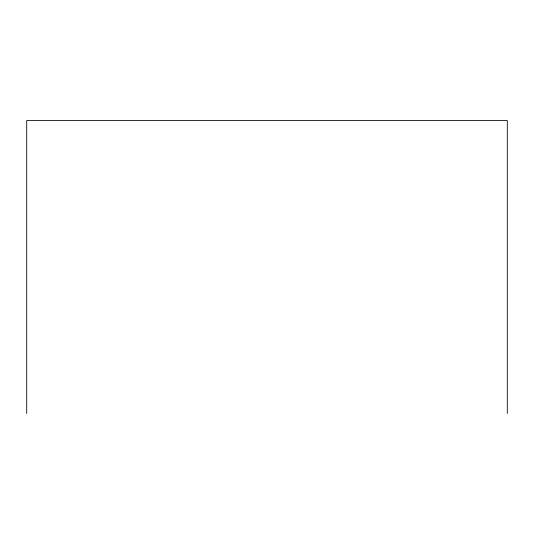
<?xml version="1.0" encoding="UTF-8"?>
<svg xmlns="http://www.w3.org/2000/svg" width="534" height="534" viewBox="0 0 534 534"><rect width="100%" height="100%" fill="white"/><g stroke="black" fill="none" stroke-linecap="round" stroke-linejoin="round"><path stroke-width="0.8" d="M507.3 413.456L507.3 120.544L26.7 120.544L26.7 413.456"/></g></svg>
